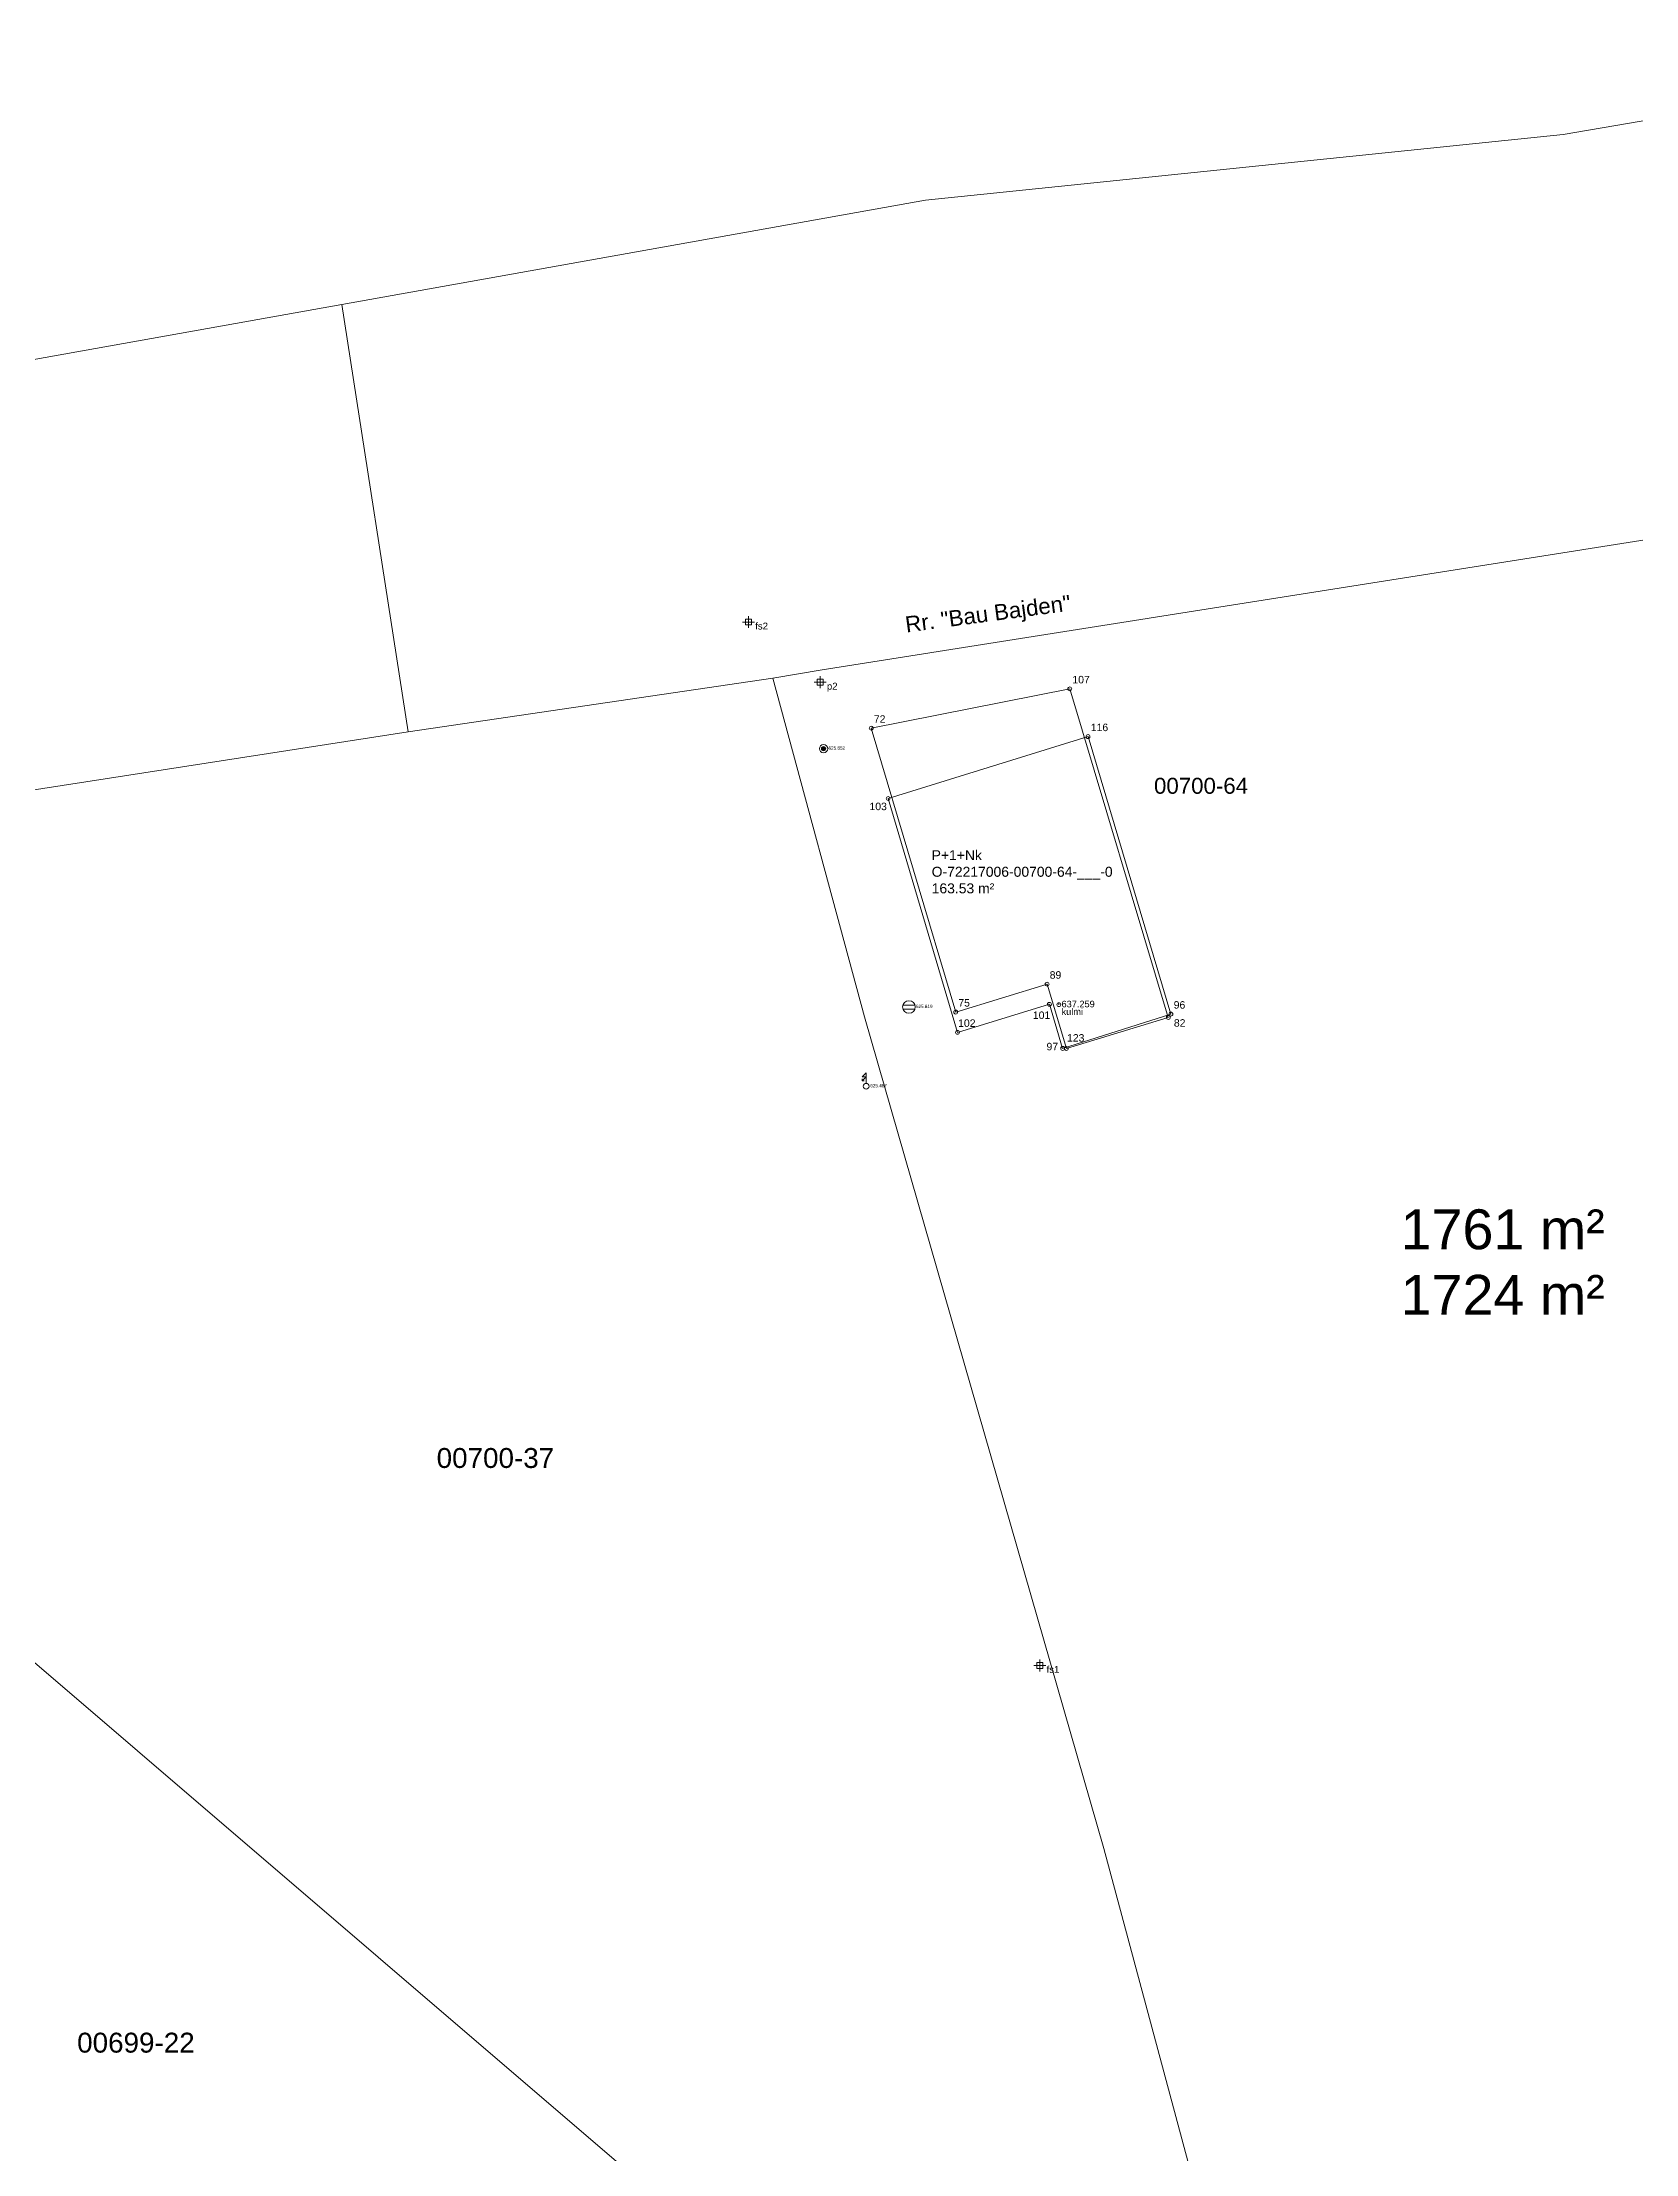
# Model space of a CAD drawing. Header units: metres. Extents: x 7516441 to 7517435, y 4691974 to 4693345.
# Drawn here: x 7516635.5 to 7516715.5, y 4692354.5 to 4692460.5 of the extents above; entities that cross this region are included whole.
import ezdxf

# ---------------------------------------------------------------- set-up
doc = ezdxf.new("R2010")
doc.units = ezdxf.units.M
doc.layers.get('0').update_dxf_attribs({"lineweight": 0})
for name, color, linetype, lineweight in [('kati 0', 1, 'Continuous', 0), ('kati 0 pikat', 1, 'Continuous', 0), ('KULMI', 10, 'Continuous', 0), ('kyqje ujselles', 5, 'Continuous', 0), ('label', 1, 'Continuous', 0), ('Nr Parceles Baze', 7, 'Continuous', 0), ('Nr-Kojshi', 251, 'Continuous', 0), ('Parc-Kojshi', 251, 'Continuous', 0), ('Parcela Baze', 7, 'Continuous', 0), ('Puset fekali', 30, 'Continuous', 0), ('rrjet', 7, 'Continuous', 0), ('Shtyll elektrike', 7, 'Continuous', 0), ('streha', 233, 'Continuous', 0), ('streha pikat', 233, 'Continuous', 0)]:
    doc.layers.add(name, color=color, linetype=linetype, lineweight=lineweight)
doc.styles.get("Standard").update_dxf_attribs({"font": 'arial.ttf'})

# ---------------------------------------------------------------- blocks, each defined once
blk = doc.blocks.new('Pole electricity_ Shtyllë Elekrike Druri - tension i lartë')
at = {"color": 1, "linetype": 'ByBlock', "lineweight": 0, "flags": 128}
for points in [[(0, 0.5), (0, 2.35), (-0.7, 1.65), (0, 1.65), (-0.7, 0.95)], [(-0.35, 0.95), (-0.7, 0.95), (-0.7, 1.3)]]:
    blk.add_lwpolyline(points, dxfattribs=at)
at = {"color": 1, "linetype": 'ByBlock', "lineweight": 0}
blk.add_circle((0, 0), 0.5, dxfattribs=at)
blk = doc.blocks.new('Shtylle_Elekrike_Druri')
at = {"color": 1, "lineweight": 0}
blk.add_blockref('Pole electricity_ Shtyllë Elekrike Druri - tension i lartë', (0, 0), dxfattribs=at)
blk = doc.blocks.new('*U42', base_point=(7516676.88, 4692408.06, 625.49))
at = {"layer": 'Shtyll elektrike', "color": 0, "linetype": 'ByBlock', "lineweight": -2, "xscale": 0.2894736842483524, "yscale": 0.2894736842483524, "zscale": 0.2894736842483524}
blk.add_blockref('Shtylle_Elekrike_Druri', (7516676.88, 4692408.06, 625.49), dxfattribs=at)
at = {"layer": 'label', "linetype": 'ByBlock', "insert": (7516677.09, 4692408.09, 625.49), "char_height": 0.165, "attachment_point": 4}
blk.add_mtext('{\\C256;625.487}', dxfattribs=at)
blk = doc.blocks.new('Settling Basin - PK ujrat e zeza')
at = {"color": 21, "lineweight": 0, "flags": 128}
for points in [[(-0.95, 0.27), (0.96, 0.27)], [(-0.95, -0.33), (0.96, -0.33)]]:
    blk.add_lwpolyline(points, dxfattribs=at)
at = {"color": 21, "lineweight": 0}
blk.add_circle((0, 0), 1, dxfattribs=at)
blk = doc.blocks.new('Puset_Kan_Atmosferik')
blk.add_blockref('Settling Basin - PK ujrat e zeza', (0, 0))
blk = doc.blocks.new('*U104', base_point=(7516679.028, 4692412.039, 625.819))
at = {"layer": 'Puset fekali', "color": 0, "linetype": 'ByBlock', "lineweight": -2, "xscale": 0.3149999997639943, "yscale": 0.3149999997639943, "zscale": 0.3149999997639943}
blk.add_blockref('Puset_Kan_Atmosferik', (7516679.028, 4692412.039, 625.819), dxfattribs=at)
at = {"layer": 'label', "linetype": 'ByBlock', "insert": (7516679.3805, 4692412.069, 625.819), "char_height": 0.165, "attachment_point": 4}
blk.add_mtext('{\\C256;625.819}', dxfattribs=at)
blk = doc.blocks.new('*X0')
for p, q in [((69.5, 22.78), (70, 22.78)), ((69.5, 22.75), (70, 22.75)), ((69.5, 22.72), (70, 22.72)), ((69.51, 22.81), (69.99, 22.81)), ((69.52, 22.84), (69.98, 22.84)), ((69.53, 22.88), (69.97, 22.88)), ((69.55, 22.91), (69.95, 22.91)), ((69.58, 22.94), (69.92, 22.94)), ((69.63, 22.97), (69.87, 22.97)), ((69.51, 22.69), (69.99, 22.69)), ((69.52, 22.66), (69.98, 22.66)), ((69.53, 22.62), (69.97, 22.62)), ((69.55, 22.59), (69.95, 22.59)), ((69.58, 22.56), (69.92, 22.56)), ((69.63, 22.53), (69.87, 22.53))]:
    blk.add_line(p, q)
blk = doc.blocks.new('Drill Hole')
at = {"color": 0, "linetype": 'ByBlock', "lineweight": -2}
for radius in [0.05, 0.025]:
    blk.add_circle((0, 0), radius, dxfattribs=at)
at = {"color": 0, "linetype": 'ByBlock', "lineweight": -2, "xscale": 0.1000000000000227, "yscale": 0.1000000000000227, "zscale": 0.1000000000000227}
blk.add_blockref('*X0', (-6.975, -2.275), dxfattribs=at)
blk = doc.blocks.new('*U105', base_point=(7516674.743, 4692425.007, 625.852))
at = {"layer": 'kyqje ujselles', "color": 0, "linetype": 'ByBlock', "lineweight": -2, "xscale": 4.199999999999999, "yscale": 4.199999999999999, "zscale": 4.199999999999999}
blk.add_blockref('Drill Hole', (7516674.743, 4692425.007, 625.852), dxfattribs=at)
at = {"layer": 'label', "linetype": 'ByBlock', "insert": (7516674.9905, 4692425.037, 625.852), "char_height": 0.165, "attachment_point": 4}
blk.add_mtext('{\\C256;625.852}', dxfattribs=at)
blk = doc.blocks.new('*U106', base_point=(7516677.14, 4692426.04, 626.26))
at = {"layer": 'kati 0 pikat', "linetype": 'ByBlock', "lineweight": -2}
blk.add_line((7516677.14, 4692426.04, 626.26), (7516677.14, 4692426.04, 626.26), dxfattribs=at)
blk.add_circle((7516677.14, 4692426.04, 626.26), 0.0975, dxfattribs=at)
at = {"layer": 'kati 0 pikat', "linetype": 'ByBlock', "insert": (7516677.27, 4692426.31, 626.26), "char_height": 0.375, "attachment_point": 7}
blk.add_mtext('72', dxfattribs=at)
blk = doc.blocks.new('*U107', base_point=(7516681.38, 4692411.78, 626.26))
at = {"layer": 'kati 0 pikat', "linetype": 'ByBlock', "lineweight": -2}
blk.add_line((7516681.38, 4692411.78, 626.26), (7516681.38, 4692411.78, 626.26), dxfattribs=at)
blk.add_circle((7516681.38, 4692411.78, 626.26), 0.0975, dxfattribs=at)
at = {"layer": 'kati 0 pikat', "linetype": 'ByBlock', "insert": (7516681.51, 4692412.05, 626.26), "char_height": 0.375, "attachment_point": 7}
blk.add_mtext('75', dxfattribs=at)
blk = doc.blocks.new('*U114', base_point=(7516692.05, 4692411.52, 626.26))
at = {"layer": 'kati 0 pikat', "linetype": 'ByBlock', "lineweight": -2}
blk.add_line((7516692.05, 4692411.52, 626.26), (7516692.05, 4692411.52, 626.26), dxfattribs=at)
blk.add_circle((7516692.05, 4692411.52, 626.26), 0.0975, dxfattribs=at)
at = {"layer": 'kati 0 pikat', "linetype": 'ByBlock', "insert": (7516692.33, 4692411.05, 626.26), "char_height": 0.375, "attachment_point": 7}
blk.add_mtext('82', dxfattribs=at)
blk = doc.blocks.new('*U121', base_point=(7516685.97, 4692413.18, 626.26))
at = {"layer": 'kati 0 pikat', "linetype": 'ByBlock', "lineweight": -2}
blk.add_line((7516685.97, 4692413.18, 626.26), (7516685.97, 4692413.18, 626.26), dxfattribs=at)
blk.add_circle((7516685.97, 4692413.18, 626.26), 0.0975, dxfattribs=at)
at = {"layer": 'kati 0 pikat', "linetype": 'ByBlock', "insert": (7516686.1, 4692413.45, 626.26), "char_height": 0.375, "attachment_point": 7}
blk.add_mtext('89', dxfattribs=at)
blk = doc.blocks.new('*U128', base_point=(7516692.18, 4692411.68, 633.75))
at = {"layer": 'streha pikat', "linetype": 'ByBlock', "lineweight": -2}
blk.add_line((7516692.18, 4692411.68, 633.75), (7516692.18, 4692411.68, 633.75), dxfattribs=at)
blk.add_circle((7516692.18, 4692411.68, 633.75), 0.0975, dxfattribs=at)
at = {"layer": 'streha pikat', "linetype": 'ByBlock', "insert": (7516692.32, 4692411.95, 633.75), "char_height": 0.375, "attachment_point": 7}
blk.add_mtext('96', dxfattribs=at)
blk = doc.blocks.new('*U129', base_point=(7516686.75, 4692409.96, 635.1))
at = {"layer": 'streha pikat', "linetype": 'ByBlock', "lineweight": -2}
blk.add_line((7516686.75, 4692409.96, 635.1), (7516686.75, 4692409.96, 635.1), dxfattribs=at)
blk.add_circle((7516686.75, 4692409.96, 635.1), 0.0975, dxfattribs=at)
at = {"layer": 'streha pikat', "linetype": 'ByBlock', "insert": (7516685.94, 4692409.86, 635.1), "char_height": 0.375, "attachment_point": 7}
blk.add_mtext('97', dxfattribs=at)
blk = doc.blocks.new('*U130', base_point=(7516686.557, 4692412.155, 637.259))
at = {"layer": 'KULMI', "color": 97, "linetype": 'ByBlock', "lineweight": -2}
blk.add_line((7516686.557, 4692412.155, 637.259), (7516686.557, 4692412.2525, 637.259), dxfattribs=at)
blk.add_circle((7516686.557, 4692412.155, 637.259), 0.0975, dxfattribs=at)
at = {"layer": 'KULMI', "linetype": 'ByBlock', "char_height": 0.33}
for s, insert, attachment_point in [('{\\fArial|b0|i0|c0|p34;\\C30;637.259}', (7516686.692, 4692412.185, 637.259), 4), ('{\\fArial|b0|i0|c0|p34;\\C55;\\c5411237;kulmi}', (7516686.692, 4692411.9714, 637.259), 1)]:
    blk.add_mtext(s, dxfattribs=dict(at, insert=insert, attachment_point=attachment_point))
blk = doc.blocks.new('*U131', base_point=(7516686.08, 4692412.17, 633.75))
at = {"layer": 'streha pikat', "linetype": 'ByBlock', "lineweight": -2}
blk.add_line((7516686.08, 4692412.17, 633.75), (7516686.08, 4692412.17, 633.75), dxfattribs=at)
blk.add_circle((7516686.08, 4692412.17, 633.75), 0.0975, dxfattribs=at)
at = {"layer": 'streha pikat', "linetype": 'ByBlock', "insert": (7516685.25, 4692411.43, 633.75), "char_height": 0.375, "attachment_point": 7}
blk.add_mtext('101', dxfattribs=at)
blk = doc.blocks.new('*U132', base_point=(7516681.47, 4692410.77, 633.61))
at = {"layer": 'streha pikat', "linetype": 'ByBlock', "lineweight": -2}
blk.add_line((7516681.47, 4692410.77, 633.61), (7516681.47, 4692410.77, 633.61), dxfattribs=at)
blk.add_circle((7516681.47, 4692410.77, 633.61), 0.0975, dxfattribs=at)
at = {"layer": 'streha pikat', "linetype": 'ByBlock', "insert": (7516681.5, 4692411.04, 633.61), "char_height": 0.375, "attachment_point": 7}
blk.add_mtext('102', dxfattribs=at)
blk = doc.blocks.new('*U133', base_point=(7516677.99, 4692422.51, 633.7))
at = {"layer": 'streha pikat', "linetype": 'ByBlock', "lineweight": -2}
blk.add_line((7516677.99, 4692422.51, 633.7), (7516677.99, 4692422.51, 633.7), dxfattribs=at)
blk.add_circle((7516677.99, 4692422.51, 633.7), 0.0975, dxfattribs=at)
at = {"layer": 'streha pikat', "linetype": 'ByBlock', "insert": (7516677.05, 4692421.92, 633.7), "char_height": 0.375, "attachment_point": 7}
blk.add_mtext('103', dxfattribs=at)
blk = doc.blocks.new('*U136', base_point=(7516687.11, 4692428.01, 626.26))
at = {"layer": 'kati 0 pikat', "linetype": 'ByBlock', "lineweight": -2}
blk.add_line((7516687.11, 4692428.01, 626.26), (7516687.11, 4692428.01, 626.26), dxfattribs=at)
blk.add_circle((7516687.11, 4692428.01, 626.26), 0.0975, dxfattribs=at)
at = {"layer": 'kati 0 pikat', "linetype": 'ByBlock', "insert": (7516687.24, 4692428.28, 626.26), "char_height": 0.375, "attachment_point": 7}
blk.add_mtext('107', dxfattribs=at)
blk = doc.blocks.new('*U145', base_point=(7516688.02, 4692425.61, 633.74))
at = {"layer": 'streha pikat', "linetype": 'ByBlock', "lineweight": -2}
blk.add_line((7516688.02, 4692425.61, 633.74), (7516688.02, 4692425.61, 633.74), dxfattribs=at)
blk.add_circle((7516688.02, 4692425.61, 633.74), 0.0975, dxfattribs=at)
at = {"layer": 'streha pikat', "linetype": 'ByBlock', "insert": (7516688.16, 4692425.88, 633.74), "char_height": 0.375, "attachment_point": 7}
blk.add_mtext('116', dxfattribs=at)
blk = doc.blocks.new('*U147', base_point=(7516685.6, 4692378.99, 627.58))
at = {"layer": 'rrjet', "color": 93, "linetype": 'ByBlock', "lineweight": -2}
for p, q in [((7516685.3, 4692378.99, 627.58), (7516685.9, 4692378.99, 627.58)), ((7516685.6, 4692378.69, 627.58), (7516685.6, 4692379.29, 627.58))]:
    blk.add_line(p, q, dxfattribs=at)
at = {"layer": 'rrjet', "color": 93, "linetype": 'ByBlock', "lineweight": -2, "elevation": 627.58}
blk.add_lwpolyline([(7516685.45, 4692378.84), (7516685.45, 4692379.14), (7516685.75, 4692379.14), (7516685.75, 4692378.84)], close=True, dxfattribs=at)
at = {"layer": 'rrjet', "linetype": 'ByBlock', "insert": (7516685.94, 4692378.96, 627.58), "char_height": 0.345, "attachment_point": 1}
blk.add_mtext('{\\fArial|b0|i0|c0|p34;\\C137;\\c8355647;fs1}', dxfattribs=at)
blk = doc.blocks.new('*U148', base_point=(7516670.97, 4692431.37, 627.34))
at = {"layer": 'rrjet', "color": 93, "linetype": 'ByBlock', "lineweight": -2}
for p, q in [((7516670.97, 4692431.07, 627.34), (7516670.97, 4692431.67, 627.34)), ((7516670.67, 4692431.37, 627.34), (7516671.27, 4692431.37, 627.34))]:
    blk.add_line(p, q, dxfattribs=at)
at = {"layer": 'rrjet', "color": 93, "linetype": 'ByBlock', "lineweight": -2, "elevation": 627.34}
blk.add_lwpolyline([(7516670.82, 4692431.22), (7516670.82, 4692431.52), (7516671.12, 4692431.52), (7516671.12, 4692431.22)], close=True, dxfattribs=at)
at = {"layer": 'rrjet', "linetype": 'ByBlock', "insert": (7516671.31, 4692431.34, 627.34), "char_height": 0.345, "attachment_point": 1}
blk.add_mtext('{\\fArial|b0|i0|c0|p34;\\C137;\\c8355647;fs2}', dxfattribs=at)
blk = doc.blocks.new('*U150', base_point=(7516674.57, 4692428.35, 625.8))
at = {"layer": 'rrjet', "color": 93, "linetype": 'ByBlock', "lineweight": -2}
for p, q in [((7516674.57, 4692428.05, 625.8), (7516674.57, 4692428.65, 625.8)), ((7516674.27, 4692428.35, 625.8), (7516674.87, 4692428.35, 625.8))]:
    blk.add_line(p, q, dxfattribs=at)
at = {"layer": 'rrjet', "color": 93, "linetype": 'ByBlock', "lineweight": -2, "elevation": 625.8}
blk.add_lwpolyline([(7516674.42, 4692428.2), (7516674.42, 4692428.5), (7516674.72, 4692428.5), (7516674.72, 4692428.2)], close=True, dxfattribs=at)
at = {"layer": 'rrjet', "linetype": 'ByBlock', "insert": (7516674.91, 4692428.32, 625.8), "char_height": 0.345, "attachment_point": 1}
blk.add_mtext('{\\fArial|b0|i0|c0|p34;\\C137;\\c8355647;p2}', dxfattribs=at)
blk = doc.blocks.new('*U152', base_point=(7516686.94, 4692409.96, 626.26))
at = {"layer": 'kati 0 pikat', "linetype": 'ByBlock', "lineweight": -2}
blk.add_line((7516686.94, 4692409.96, 626.26), (7516686.94, 4692409.96, 626.26), dxfattribs=at)
blk.add_circle((7516686.94, 4692409.96, 626.26), 0.0975, dxfattribs=at)
at = {"layer": 'kati 0 pikat', "linetype": 'ByBlock', "insert": (7516686.97, 4692410.3, 626.26), "char_height": 0.375, "attachment_point": 7}
blk.add_mtext('123', dxfattribs=at)

msp = doc.modelspace()

# ---------------------------------------------------------------- linework, layer by layer
at = {"layer": 'kati 0', "elevation": 626.264, "flags": 128}
msp.add_lwpolyline([(7516687.105, 4692428.011), (7516692.052, 4692411.516), (7516686.935, 4692409.955), (7516685.967, 4692413.184), (7516681.378, 4692411.784), (7516677.137, 4692426.038)], close=True, dxfattribs=at)
at = {"layer": 'kati 0', "elevation": 625.998, "flags": 128}
msp.add_lwpolyline([(7516677.137, 4692426.038), (7516681.378, 4692411.784)], dxfattribs=at)
at = {"layer": 'Parc-Kojshi'}
for points in [[(7516711.883, 4692455.844), (7516739.003, 4692460.472)], [(7516679.868, 4692452.538), (7516711.883, 4692455.844)], [(7516650.56, 4692447.31), (7516679.868, 4692452.538)], [(7516614.648, 4692440.899), (7516650.56, 4692447.31)], [(7516650.56, 4692447.31), (7516653.89, 4692425.86)], [(7516653.89, 4692425.86), (7516672.2, 4692428.54)], [(7516591.82, 4692416.235), (7516653.89, 4692425.86)], [(7516591.82, 4692416.235), (7516700.84, 4692322.801)]]:
    msp.add_lwpolyline(points, dxfattribs=at)
at = {"layer": 'Parcela Baze', "flags": 128}
msp.add_lwpolyline([(7516718.331, 4692435.856), (7516674.68, 4692428.97), (7516672.2, 4692428.54), (7516676.8, 4692411.54), (7516688.82, 4692369.8), (7516700.45, 4692326.5), (7516700.84, 4692322.801), (7516704.59, 4692287.19), (7516735.21, 4692261.76), (7516728.88, 4692300.6), (7516744.84, 4692311.44), (7516742.12, 4692328.76), (7516742.58, 4692340.74), (7516732.02, 4692382.21)], close=True, dxfattribs=at)
at = {"layer": 'streha', "flags": 128}
for points, elevation in [([(7516688.021, 4692425.613), (7516677.987, 4692422.506)], 633.738), ([(7516692.183, 4692411.682), (7516688.021, 4692425.613)], 633.75), ([(7516681.468, 4692410.767), (7516677.987, 4692422.506)], 633.606), ([(7516692.183, 4692411.682), (7516686.748, 4692409.96), (7516686.082, 4692412.175), (7516681.468, 4692410.767)], 633.75)]:
    msp.add_lwpolyline(points, dxfattribs=dict(at, elevation=elevation))

# ---------------------------------------------------------------- block references
at = {"layer": 'kati 0 pikat', "color": 0}
for name, p in [('*U136', (7516687.105, 4692428.011, 626.264)), ('*U106', (7516677.137, 4692426.038, 626.264)), ('*U121', (7516685.967, 4692413.184, 626.264)), ('*U107', (7516681.378, 4692411.784, 626.264)), ('*U114', (7516692.052, 4692411.516, 626.264)), ('*U152', (7516686.935, 4692409.955, 626.264))]:
    msp.add_blockref(name, p, dxfattribs=at)
at = {"layer": 'KULMI', "color": 0}
msp.add_blockref('*U130', (7516686.557, 4692412.155, 637.259), dxfattribs=at)
at = {"layer": 'kyqje ujselles', "color": 0}
msp.add_blockref('*U105', (7516674.743, 4692425.007, 625.852), dxfattribs=at)
at = {"layer": 'Puset fekali', "color": 0}
msp.add_blockref('*U104', (7516679.028, 4692412.039, 625.819), dxfattribs=at)
at = {"layer": 'rrjet', "color": 0}
for name, p in [('*U148', (7516670.969, 4692431.366, 627.336)), ('*U150', (7516674.57, 4692428.347, 625.805)), ('*U147', (7516685.6, 4692378.988, 627.578))]:
    msp.add_blockref(name, p, dxfattribs=at)
at = {"layer": 'Shtyll elektrike', "color": 0}
msp.add_blockref('*U42', (7516676.879, 4692408.06, 625.487), dxfattribs=at)
at = {"layer": 'streha pikat', "color": 0}
for name, p in [('*U145', (7516688.021, 4692425.613, 633.738)), ('*U133', (7516677.987, 4692422.506, 633.703)), ('*U131', (7516686.082, 4692412.175, 633.75)), ('*U128', (7516692.183, 4692411.682, 633.75)), ('*U132', (7516681.468, 4692410.767, 633.606)), ('*U129', (7516686.748, 4692409.96, 635.102))]:
    msp.add_blockref(name, p, dxfattribs=at)

# ---------------------------------------------------------------- texts
at = {"layer": 'kati 0', "color": 0, "insert": (7516680.171, 4692419.911), "char_height": 0.5, "attachment_point": 1}
msp.add_mtext_dynamic_manual_height_columns('P+1+Nk^JO-72217006-00700-64-___-0\\P163.53 m²', width=11.66999, gutter_width=1, heights=[0], dxfattribs=at)
at = {"layer": 'Nr Parceles Baze'}
msp.add_text('Rr. "Bau Bajden"', height=0.8, rotation=7.5892, dxfattribs=at).set_placement((7516678.9, 4692430.837))
for s, height, p in [('00700-64', 0.8, (7516691.335, 4692422.744)), ('1761 m²', 2, (7516703.717, 4692399.879))]:
    msp.add_text(s, height=height, dxfattribs=at).set_placement(p)
at = {"layer": 'Nr Parceles Baze', "color": 1}
msp.add_text('1724 m²', height=2, dxfattribs=at).set_placement((7516703.717, 4692396.591))
at = {"layer": 'Nr-Kojshi'}
for s, p in [('00700-37', (7516655.313, 4692388.898)), ('00699-22', (7516637.262, 4692359.547))]:
    msp.add_text(s, height=1, dxfattribs=at).set_placement(p)

doc.saveas('drawing.dxf')
